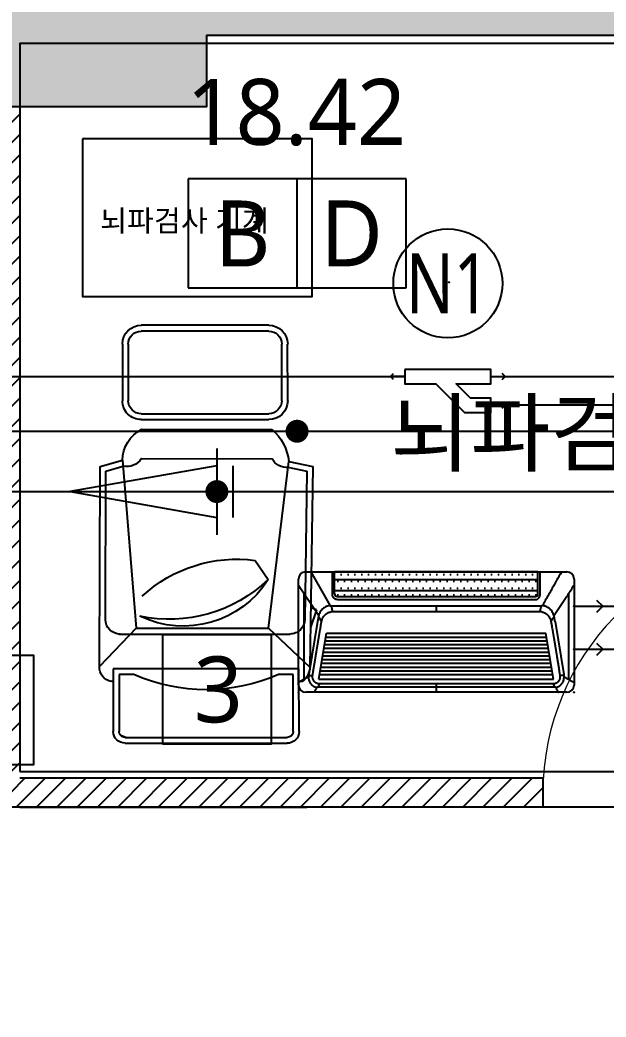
# Model space of a CAD drawing. Extents: x 11551484 to 2613213153046, y -2602833546311 to 14142.
# Drawn here: x 23021758 to 23023801, y -28524227 to -28520749 of the extents above; entities that cross this region are included whole.
import ezdxf
from ezdxf.enums import TextEntityAlignment as Align

# ---------------------------------------------------------------- set-up
doc = ezdxf.new("R2010")
doc.units = 0
doc.header["$LTSCALE"] = 1000
doc.header["$MEASUREMENT"] = 0
doc.header["$PDMODE"] = 35
doc.layers.get('0').update_dxf_attribs({"linetype": 'CONTINUOUS'})
for name, color, linetype in [('0-ELC TEXT', 7, 'CONTINUOUS'), ('03-TEXT', 3, 'CONTINUOUS'), ('2CONTINUOUS', 2, 'CONTINUOUS'), ('8.패턴선', 8, 'CONTINUOUS'), ('DVM_DRAIN', 5, 'CONTINUOUS'), ('DVM_DRAIN_MARK', 7, 'CONTINUOUS'), ('DVM_INDOOR', 7, 'CONTINUOUS'), ('DVM_JOINT', 6, 'CONTINUOUS'), ('DVM_PIPE', 3, 'CONTINUOUS'), ('DVM_PIPE_MARK', 2, 'CONTINUOUS'), ('DVM_PIPE_MARK_LEN', 7, 'CONTINUOUS'), ('DVM_ROOM', 2, 'CONTINUOUS'), ('DVM_UNIT_BP', 7, 'CONTINUOUS'), ('DVM_UNIT_DP', 4, 'CONTINUOUS'), ('DVM_UNIT_LP', 3, 'CONTINUOUS'), ('FF-活动家具', 4, 'CONTINUOUS'), ('wall', 3, 'CONTINUOUS'), ('WINDOW', 4, 'CONTINUOUS')]:
    doc.layers.add(name, color=color, linetype=linetype)
doc.layers.add('DVM_PMAT_MARK', color=6, linetype='CONTINUOUS', lineweight=25)
doc.styles.add('DVM_DEFAULT', font='malgun.ttf')
doc.styles.add('맑은 고딕', font='malgun.ttf')

# ---------------------------------------------------------------- blocks, each defined once
blk = doc.blocks.new('flooor')
at = {"layer": '8.패턴선', "ltscale": 30}
h = blk.add_hatch(color=256, dxfattribs=at)
h.dxf.hatch_style = 1
h.paths.add_polyline_path([(11507656.8, -14172891.8), (11491856.8, -14172891.8), (11491856.8, -14188496.8), (11492056.8, -14188496.8), (11492056.8, -14187881.8), (11492216.8, -14187881.8), (11492216.8, -14187096.8), (11492056.8, -14187096.8), (11492056.8, -14177741.8), (11494956.8, -14177741.8), (11494956.8, -14177541.8), (11492056.8, -14177541.8), (11492056.8, -14173091.8), (11494756.8, -14173091.8), (11494756.8, -14176541.8), (11494956.8, -14176541.8), (11494956.8, -14173091.8), (11500056.8, -14173091.8), (11500056.8, -14176141.8), (11500256.8, -14176141.8), (11500256.8, -14173091.8), (11503456.8, -14173091.8), (11503456.8, -14176141.8), (11503656.8, -14176141.8), (11503656.8, -14175391.8), (11504256.8, -14175391.8), (11504256.8, -14175302.3), (11504246.8, -14175302.3), (11504246.8, -14175262.3), (11504256.8, -14175191.8), (11503656.8, -14175191.8), (11503656.8, -14173091.8), (11505856.8, -14173091.8), (11505856.8, -14175191.8), (11505256.8, -14175191.8), (11505256.8, -14175262.3), (11505266.8, -14175262.3), (11505266.8, -14175316.8), (11505256.8, -14175316.8), (11505256.8, -14175391.8), (11506056.8, -14175391.8), (11506056.8, -14174896.8), (11509204.8, -14174896.8), (11509204.8, -14174491.8), (11506056.8, -14174491.8), (11506056.8, -14173091.8), (11507656.8, -14173091.8)])
h.paths.add_polyline_path([(11499856.8, -14177741.8), (11504356.8, -14177741.8), (11504356.8, -14177541.8), (11499106.8, -14177541.8), (11499106.8, -14177566.8), (11499106.8, -14177716.8), (11499106.8, -14177741.8), (11499106.8, -14177991.8), (11499856.8, -14177991.8)], flags=17)
h.paths.add_polyline_path([(11506136.8, -14177541.8), (11505856.8, -14177541.8), (11505356.8, -14177541.8), (11505356.8, -14177741.8), (11505356.8, -14178051.8), (11506136.8, -14178051.8)], flags=17)
h.paths.add_polyline_path([(11512534.8, -14172891.8), (11511656.8, -14172891.8), (11511656.8, -14173091.8), (11511656.8, -14173691.8), (11512334.8, -14173691.8), (11512334.8, -14174491.8), (11511854.8, -14174491.8), (11511854.8, -14174791.8), (11512334.8, -14174791.8), (11512334.8, -14174791.8), (11512534.8, -14174791.8)])
h.paths.add_polyline_path([(11512534.8, -14175641.8), (11512384.8, -14175641.8), (11512334.8, -14175641.8), (11512334.8, -14176391.8), (11512534.8, -14176391.8)])
h.paths.add_polyline_path([(11512534.8, -14176941.8), (11512384.8, -14176941.8), (11512334.8, -14176941.8), (11512334.8, -14177100.8), (11511772.8, -14177100.8), (11511772.8, -14177941.8), (11512334.8, -14177941.8), (11512334.8, -14178041.8), (11512534.8, -14178041.8)])
h.paths.add_polyline_path([(11512534.8, -14179271.8), (11512384.8, -14179271.8), (11512334.8, -14179271.8), (11512334.8, -14179836.8), (11512534.8, -14179836.8)])
h.paths.add_polyline_path([(11512256.8, -14184446.8), (11511656.8, -14184446.8), (11511656.8, -14185146.8), (11512256.8, -14185146.8)])
h.paths.add_polyline_path([(11507213.8, -14187066.8), (11506733.8, -14187066.8), (11506733.8, -14187846.8), (11507213.8, -14187846.8)], flags=17)
h.paths.add_polyline_path([(11499706.8, -14186781.8), (11499221.8, -14186781.8), (11499221.8, -14187556.8), (11499706.8, -14187556.8)], flags=17)
at = {"layer": '2CONTINUOUS', "ltscale": 30}
blk.add_line((11499856.8, -14177741.8), (11504356.8, -14177741.8), dxfattribs=at)
blk.add_lwpolyline([(11499856.8, -14177741.8), (11499856.8, -14177991.8), (11499106.8, -14177991.8), (11499106.8, -14177541.8)], dxfattribs=at)
blk = doc.blocks.new('12323424')
at = {"layer": 'FF-活动家具', "color": 4}
for p, q in [((270775.5, -2629717.3), (270756.7, -2629782.3)), ((271356.4, -2629717.3), (270775.5, -2629717.3)), ((271244.7, -2629823.8), (271356.4, -2629717.3)), ((270788.3, -2629734.4), (270773.1, -2629787)), ((271222.8, -2629734.4), (270788.3, -2629734.4)), ((271400.5, -2629757.8), (271399.4, -2629752)), ((270419, -2629780.7), (270583.6, -2629781.3)), ((270756.7, -2629782.3), (271244.7, -2629823.8)), ((270756.7, -2629782.3), (270756.7, -2629782.3)), ((271261.9, -2629773.6), (271260.2, -2630271.3)), ((271361.3, -2630207.9), (271362.8, -2629757.7)), ((271362.8, -2629757.7), (271545.3, -2629758.3)), ((270418.9, -2629797.7), (270583.5, -2629798.3)), ((271579.3, -2629792.5), (271577.6, -2630263.6)), ((270362.6, -2630205.7), (270363.9, -2629835.4)), ((270379.7, -2630205.7), (270381, -2629835.4)), ((270621.2, -2629836.3), (270619.9, -2630206.6)), ((270638.2, -2629836.3), (270636.9, -2630206.6)), ((270666.5, -2629837.6), (270665.6, -2630216.3)), ((270751.8, -2629837.8), (270750.8, -2630216.5)), ((271244.7, -2629823.8), (271243.3, -2630207.5)), ((271243.3, -2630207.5), (270758.6, -2630265.7)), ((271243.3, -2630207.5), (271356.7, -2630328.8)), ((271360.9, -2630296.9), (271361.3, -2630207.9)), ((270581.9, -2630244.2), (270417.4, -2630243.7)), ((270581.9, -2630261.3), (270417.3, -2630260.7)), ((270758.6, -2630265.7), (270772.6, -2630334.8)), ((270775.3, -2630262.3), (270786.5, -2630317.6)), ((271543.4, -2630297.6), (271360.9, -2630296.9)), ((271397.5, -2630308.5), (271398.4, -2630297.1)), ((270772.6, -2630334.8), (271356.7, -2630328.8)), ((270786.5, -2630317.6), (271218.6, -2630313.1)), ((271189.6, -2630347.3), (271184, -2630330.6)), ((271189.6, -2630347.3), (271241, -2630330))]:
    blk.add_line(p, q, dxfattribs=at)
at = {"layer": 'FF-活动家具', "color": 8}
for p, q in [((271379.7, -2629817.4), (271379.8, -2629774.8)), ((271379.8, -2629774.8), (271545.2, -2629775.4)), ((271562.2, -2629795.1), (271557.2, -2629780.4)), ((271562.2, -2629792.5), (271560.6, -2630263.5)), ((271046.5, -2630168.3), (271102.2, -2630206.5)), ((271378.1, -2630279.9), (271378.2, -2630237.3)), ((271543.4, -2630280.5), (271378.1, -2630279.9))]:
    blk.add_line(p, q, dxfattribs=at)
at = {"layer": 'FF-活动家具', "color": 4}
for centre, radius, start, end in [((271359.7, -2629757.3), 40.1, 7.5577, 94.7222), ((271219.3, -2629777), 42.8, 0, 89.7997), ((270418.8, -2629835.5), 54.9, 89.7997, 179.7997), ((270583.4, -2629836.1), 54.9, 359.7997, 89.7997), ((270756.5, -2629883.1), 100.8, 89.8575, 153.1609), ((270720.9, -2629793.4), 54.1, 304.8895, 10.3388), ((271545.1, -2629792.4), 34.1, 359.7997, 89.7997), ((270418.8, -2629835.5), 37.8, 89.7997, 179.7997), ((270583.4, -2629836.1), 37.8, 359.7997, 89.7997), ((270417.5, -2630205.9), 54.9, 179.7997, 269.7997), ((270417.5, -2630205.9), 37.8, 179.7997, 269.7997), ((270582.1, -2630206.4), 37.8, 269.7997, 359.7997), ((270582.1, -2630206.4), 54.9, 269.7997, 359.7997), ((270779.3, -2630114.6), 152.5, 221.8067, 262.2052), ((270728.6, -2630258.2), 47.3, 353.3822, 61.9248), ((271217.5, -2630270.5), 42.6, 269.7997, 0.5968), ((271543.5, -2630263.5), 34.1, 269.7997, 359.7997), ((271349.9, -2630263.9), 65.3, 275.9772, 316.8608)]:
    blk.add_arc(centre, radius, start, end, dxfattribs=at)
at = {"layer": 'FF-活动家具', "color": 8}
for centre, radius, start, end in [((271545.1, -2629792.4), 17.1, 359.7997, 89.7997), ((271449.4, -2630116.7), 406.2, 137.205, 187.2996), ((270945.4, -2629959.4), 292.7, 302.3844, 25.2488), ((270800.8, -2629917.4), 417.7, 316.1874, 11.4458), ((270899.8, -2630025.7), 523.1, 336.1364, 23.463), ((271543.5, -2630263.5), 17.1, 269.7997, 359.7997)]:
    blk.add_arc(centre, radius, start, end, dxfattribs=at)
blk = doc.blocks.new('$DorLib2D$00000001')
for p, q in [((0.45, 0.975), (0.5, 0.975)), ((0.45, 0), (0.45, 0.975)), ((0.5, 0), (0.5, 0.975)), ((0.5, 0), (0.45, 0))]:
    blk.add_line(p, q)
at = {"lineweight": 13}
blk.add_arc((0.475, 0), 0.975, 91.4693, 180, dxfattribs=at)
blk = doc.blocks.new('DVM_BACKGROUND')
at = {"layer": 'wall', "ltscale": 10}
h = blk.add_hatch(dxfattribs=at)
h.set_pattern_fill('_USER', color=256, scale=50, angle=45, pattern_type=0)
h.set_pattern_definition([(45, (-34694.73, 110.66), (-35.35533906, 35.35533906), [])])
h.paths.add_polyline_path([(11492973.8, -14250764.8), (11492973.8, -14248552.5), (11492958.8, -14248552.5, -1), (11492883.8, -14248552.5), (11492873.8, -14248552.5), (11492873.8, -14250764.8), (11492773.8, -14250764.8), (11492773.8, -14250865.3), (11492973.8, -14250865.3)])
h.paths.add_polyline_path([(11492921.3, -14248515, -0.414214), (11492958.8, -14248552.5), (11492973.8, -14248552.5), (11492973.8, -14248172.5), (11492873.8, -14248172.5), (11492873.8, -14248552.5), (11492883.8, -14248552.5, -0.414214)])
h.paths.add_polyline_path([(11489951.3, -14250865.3), (11490051.3, -14250865.3), (11491051.3, -14250865.3), (11491873.8, -14250865.3), (11491873.8, -14250764.8), (11490051.3, -14250764.8), (11490051.3, -14248422.5), (11489951.3, -14248422.5)])
at = {"color": 251, "true_color": 0x636466}
blk.add_lwpolyline([(11490269.3, -14248534.1), (11490269.3, -14249084.1), (11491069.3, -14249084.1), (11491069.3, -14248534.1)], close=True, dxfattribs=at)
at = {"layer": 'wall', "ltscale": 10}
for p, q in [((11491873.8, -14250764.8), (11490051.3, -14250764.8)), ((11491873.8, -14250764.8), (11491873.8, -14250865.3)), ((11491873.8, -14250865.3), (11491051.3, -14250865.3))]:
    blk.add_line(p, q, dxfattribs=at)
blk.add_lwpolyline([(11490051.3, -14250865.3), (11491051.3, -14250865.3)], dxfattribs=at)
blk.add_blockref('flooor', (-9155.5, -70430.6))
at = {"xscale": -1.2, "yscale": 1.2, "zscale": 1.2, "rotation": 89.79965811851318}
blk.add_blockref('12323424', (8335825.4, -13913715), dxfattribs=at)
at = {"layer": 'WINDOW', "xscale": -900, "yscale": -900, "zscale": -900, "rotation": 180}
blk.add_blockref('$DorLib2D$00000001', (11492323.8, -14250815.3), dxfattribs=at)
at = {"layer": '0-ELC TEXT', "color": 8, "style": '맑은 고딕'}
blk.add_text('뇌파검사 기계', height=74.67, dxfattribs=at).set_placement((11490330.9, -14248782.3), align=Align.TOP_LEFT)
at = {"layer": '03-TEXT', "style": '맑은 고딕'}
blk.add_text('뇌파검사실', height=222.22, dxfattribs=at).set_placement((11491342.4, -14249448.9), align=Align.TOP_LEFT)
blk = doc.blocks.new('DVM_DP_VEC')
at = {"layer": 'DVM_UNIT_DP', "color": 0}
blk.add_line((0, 0), (100, 0), dxfattribs=at)
blk.add_lwpolyline([(78.8, 21.2), (100, 0), (78.8, -21.2)], dxfattribs=at)
blk.add_point((0, 0), dxfattribs=at)
blk = doc.blocks.new('DVM_LP_VEC')
at = {"layer": 'DVM_UNIT_LP', "color": 0}
blk.add_line((0, 0), (100, 0), dxfattribs=at)
blk.add_lwpolyline([(78.8, 21.2), (100, 0), (78.8, -21.2)], dxfattribs=at)
blk.add_point((0, 0), dxfattribs=at)
blk = doc.blocks.new('DVM_ID_CST_WF1W_AP_740X135X360_T_BLO')
at = {"layer": 'DVM_INDOOR'}
h = blk.add_hatch(dxfattribs=at)
h.set_pattern_fill('DOTS', color=0, scale=15)
h.set_pattern_definition([(0, (-2e-08, 0.976), (11.9062, 23.8125), [0, -23.8125])])
h.paths.add_polyline_path([(-354.5, 354.1), (-354.5, 343.2, 0.414214), (-345.6, 334.3), (345.6, 334.3, 0.414214), (354.5, 343.2), (354.5, 354.1)])
h.paths.add_polyline_path([(-354.5, 391.7), (-354.5, 354.1), (354.5, 354.1), (354.5, 391.7)])
h.paths.add_polyline_path([(354.5, 391.7), (354.5, 420), (-354.5, 420), (-354.5, 391.7)])
at = {"layer": 'DVM_INDOOR', "color": 0}
for p, q in [((-455, 420), (455, 420)), ((-436.9, 420), (-370, 302)), ((354.5, 420), (-354.5, 420)), ((-354.5, 343.2), (-354.5, 420)), ((354.5, 343.2), (354.5, 420)), ((362, 344.1), (362, 420)), ((-480, 25), (-480, 395)), ((354.5, 391.7), (-354.5, 391.7)), ((480, 395), (480, 25)), ((-480, 373.1), (-409.8, 268.2)), ((354.5, 354.1), (-354.5, 354.1)), ((-461, 344.7), (-461, 45.3)), ((-345.6, 334.3), (345.6, 334.3)), ((344.2, 323), (-344.2, 323)), ((461, 343.9), (461, 45.3)), ((-366.8, 302.1), (366.8, 302.1)), ((-366.8, 302.1), (-361.2, 280.5)), ((364.1, 280.5), (-364.2, 280.5)), ((-0.1, 302.1), (-0.1, 280.5)), ((-413.8, 247), (-444.2, 62.5)), ((-411, 263), (-399.7, 246.8)), ((411, 263), (399.6, 246.8)), ((413.8, 247), (444.2, 62.5)), ((-409, 45.6), (-382.4, 206)), ((-386.8, 179.4), (386.7, 179.4)), ((-384.6, 192.5), (384.5, 192.5)), ((-382.4, 206), (382.3, 206)), ((408.9, 45.6), (382.3, 206)), ((-393.3, 140.3), (393.2, 140.3)), ((-391.1, 153.4), (391, 153.4)), ((-389, 166.4), (388.9, 166.4)), ((-397.7, 114.2), (397.5, 114.2)), ((-395.5, 127.3), (395.3, 127.3)), ((-404.1, 75.1), (404, 75.1)), ((-402, 88.1), (401.9, 88.1)), ((-399.8, 101.1), (399.7, 101.1)), ((-445.2, 54.1), (-480, 34.5)), ((-444.8, 58.4), (-430.8, 58.4)), ((-409, 45.6), (408.9, 45.6)), ((-406.3, 62.1), (406.2, 62.1)), ((444.8, 58.4), (430.8, 58.4)), ((455, 0), (-455, 0)), ((-407.4, 29), (-412.2, 17.4)), ((412.2, 17.4), (-412.2, 17.4)), ((407.4, 29), (-407.4, 29)), ((0, 29), (0, 0)), ((407.4, 29), (412.2, 17.4))]:
    blk.add_line(p, q, dxfattribs=at)
for centre, radius, start, end in [((-455, 395), 25, 90, 180), ((455, 395), 25, 0, 90), ((-345.6, 343.2), 8.88, 180, 270), ((345.6, 343.2), 8.88, 270, 0), ((-455, 25), 25, 180, 270), ((455, 25), 25, 270, 0)]:
    blk.add_arc(centre, radius, start, end, dxfattribs=at)
for points, knots in [([(-435, 416.7), (-435.1, 416.8), (-435.4, 417.3), (-435.7, 417.9), (-436, 418.4)], [0, 0, 0, 0, 0.106736, 1, 1, 1, 1]), ([(-362, 387), (-362, 387.2), (-362, 387.4), (-362, 387.7), (-362, 387.9), (-362, 388.4), (-362, 388.7), (-362, 389.7), (-362, 390.3), (-362, 392.3), (-362, 393.7), (-362, 396.3), (-362, 397.6), (-362, 400.2), (-362, 401.5), (-362, 404.2), (-362, 405.5), (-362, 408.1), (-362, 409.3), (-362, 411.9), (-362, 413.2), (-362, 415.8), (-362, 417.1), (-362, 418.3), (-362, 418.9), (-362, 419.4), (-362, 420)], [0, 0, 0, 0, 0.015625, 0.015625, 0.03125, 0.03125, 0.0625, 0.0625, 0.125, 0.125, 0.25, 0.25, 0.375, 0.375, 0.5, 0.5, 0.625, 0.625, 0.75, 0.75, 0.875, 0.875, 1, 1, 1, 1.05432, 1.05432, 1.05432, 1.05432]), ([(418, 387), (418.2, 387.4), (418.8, 388.4), (419.7, 390.1), (420.8, 392), (422.3, 394.6), (424.8, 399.1), (427.7, 404.2), (429.9, 408), (430.6, 409.2), (432.7, 412.8), (434.8, 416.4), (436.9, 420)], [0, 0, 0, 0, 0.050139, 0.137081, 0.224022, 0.310963, 0.484846, 0.83261, 1, 1, 1, 1.496854, 1.496854, 1.496854, 1.496854]), ([(435, 416.7), (435.1, 416.8), (435.4, 417.3), (435.7, 417.9), (436, 418.4)], [0, 0, 0, 0, 0.106736, 1, 1, 1, 1]), ([(-430.6, 409.2), (-431.4, 410.5), (-432.8, 413), (-434.3, 415.5), (-435, 416.7)], [0, 0, 0, 0, 0.521062, 1, 1, 1, 1]), ([(-362, 344.1), (-362, 344.6), (-362, 345.3), (-362, 346), (-362, 346.4), (-362, 346.6), (-362, 346.7), (-362, 347.7), (-362, 348.6), (-362, 351.3), (-362, 353.1), (-362, 358.5), (-362, 362.1), (-362, 367.4), (-362, 370.1), (-362, 372.8), (-362, 374.6), (-362, 375.5), (-362, 378.1), (-362, 379.9), (-362, 382.1), (-362, 382.6), (-362, 383.5), (-362, 383.9), (-362, 384.8), (-362, 385.3), (-362, 386.1), (-362, 386.6), (-362, 387)], [0, 0, 0, 0, 0.03125, 0.046875, 0.054687, 0.054687, 0.0625, 0.0625, 0.125, 0.125, 0.25, 0.25, 0.5, 0.5, 0.625, 0.6875, 0.6875, 0.75, 0.75, 0.875, 0.875, 0.90625, 0.90625, 0.9375, 0.9375, 0.96875, 0.96875, 1, 1, 1, 1]), ([(410.1, 373.1), (410.4, 373.6), (412.1, 376.7), (414.6, 381), (416.9, 385.2), (417.8, 386.8), (418, 387)], [0, 0, 0, 0, 0.104224, 0.662054, 0.940968, 1, 1, 1, 1]), ([(435, 416.7), (434.3, 415.5), (432.8, 413), (431.4, 410.5), (430.6, 409.2)], [0, 0, 0, 0, 0.478938, 1, 1, 1, 1]), ([(410.1, 373.1), (408.9, 371), (406.2, 366.3), (402.1, 359), (397.7, 351.1), (391.8, 340.7), (384.5, 327.7), (377.1, 314.6), (372.3, 306), (370.4, 302.7), (370, 302)], [0, 0, 0, 0, 0.089531, 0.199634, 0.309737, 0.419839, 0.640044, 0.86025, 0.970352, 1, 1, 1, 1]), ([(461, 343.9), (461.2, 344.1), (461.7, 344.9), (462.6, 346.3), (463.8, 348.1), (465.4, 350.4), (468.1, 354.5), (470.7, 358.3), (472.4, 361), (472.6, 361.4)], [0, 0, 0, 0, 0.037738, 0.137718, 0.237698, 0.337678, 0.537639, 0.93756, 1, 1, 1, 1]), ([(473.9, 363.4), (474.7, 364.7), (476.3, 367.2), (478, 369.9), (478.8, 371.3), (478.9, 371.4), (479.2, 371.9), (479.5, 372.4), (479.8, 372.9), (479.9, 373), (479.9, 373.1), (480, 373.2)], [0, 0, 0, 0, 0.492452, 0.931007, 1, 1, 1, 1.177978, 1.177978, 1.177978, 1.215499, 1.215499, 1.215499, 1.215499]), ([(-357.4, 329.3), (-357.6, 329.6), (-357.8, 329.8), (-358.1, 330.2), (-358.3, 330.4), (-358.4, 330.6), (-358.5, 330.8), (-358.6, 330.8), (-359, 331.5), (-359.3, 332), (-359.9, 333.2), (-360.2, 333.8), (-360.7, 335), (-360.9, 335.6), (-361.2, 336.3), (-361.2, 336.4), (-361.2, 336.6), (-361.3, 336.8), (-361.4, 337.1), (-361.5, 337.6), (-361.5, 337.9), (-361.6, 338.3), (-361.6, 338.4), (-361.7, 338.5), (-361.7, 338.6), (-361.7, 338.8), (-361.7, 338.9), (-361.7, 339), (-361.8, 339.1), (-361.8, 339.5), (-361.8, 339.8), (-361.9, 340.5), (-361.9, 340.8), (-361.9, 341.5), (-361.9, 341.8), (-362, 342.5), (-362, 342.8), (-362, 343.5), (-362, 343.8), (-362, 344.1)], [0, 0, 0, 0, 0.0625, 0.0625, 0.09375, 0.109375, 0.109375, 0.125, 0.125, 0.25, 0.25, 0.375, 0.375, 0.5, 0.5, 0.515625, 0.515625, 0.53125, 0.5625, 0.5625, 0.625, 0.625, 0.640625, 0.640625, 0.65625, 0.65625, 0.671875, 0.671875, 0.6875, 0.6875, 0.75, 0.75, 0.8125, 0.8125, 0.875, 0.875, 0.9375, 0.9375, 1, 1, 1, 1]), ([(-344.2, 323), (-344.5, 323), (-345.1, 323.1), (-345.7, 323.1), (-346.4, 323.2), (-347, 323.3), (-347.6, 323.4), (-348.2, 323.5), (-348.5, 323.6), (-349, 323.7), (-349.2, 323.8), (-349.4, 323.9), (-349.6, 323.9), (-349.7, 324), (-350, 324.1), (-350.6, 324.3), (-351.8, 324.8), (-352.6, 325.3), (-353.4, 325.8), (-353.7, 326), (-354.1, 326.2), (-354.2, 326.4), (-354.4, 326.5), (-354.6, 326.6), (-354.6, 326.7), (-355.2, 327.1), (-355.7, 327.5), (-356.6, 328.4), (-357, 328.8), (-357.4, 329.3)], [0, 0, 0, 0, 0.0625, 0.125, 0.125, 0.1875, 0.25, 0.25, 0.3125, 0.3125, 0.34375, 0.359375, 0.359375, 0.375, 0.375, 0.4375, 0.5, 0.625, 0.625, 0.6875, 0.6875, 0.71875, 0.734375, 0.734375, 0.75, 0.75, 0.875, 0.875, 1, 1, 1, 1]), ([(344.2, 323), (344.5, 323), (344.9, 323.1), (345.6, 323.1), (345.9, 323.1), (346.6, 323.2), (346.9, 323.3), (347.6, 323.4), (348, 323.5), (348.6, 323.6), (349, 323.7), (349.4, 323.9), (349.5, 323.9), (349.7, 324), (349.7, 324), (350, 324.1), (350.2, 324.1), (351, 324.5), (351.6, 324.8), (352.5, 325.3), (353.1, 325.6), (353.7, 326), (354.1, 326.3), (354.3, 326.4), (354.5, 326.6), (354.6, 326.6), (354.7, 326.7), (355, 327), (355.4, 327.3), (355.9, 327.7), (356.4, 328.2), (356.9, 328.7), (357.6, 329.5), (358, 330), (358.4, 330.6)], [0, 0, 0, 0, 0.0625, 0.0625, 0.125, 0.125, 0.1875, 0.1875, 0.25, 0.25, 0.3125, 0.3125, 0.328125, 0.328125, 0.34375, 0.34375, 0.375, 0.375, 0.5, 0.5, 0.5625, 0.625, 0.625, 0.65625, 0.65625, 0.671875, 0.671875, 0.6875, 0.75, 0.75, 0.8125, 0.875, 0.875, 1, 1, 1, 1]), ([(358.4, 330.6), (358.4, 330.7), (358.5, 330.7), (358.6, 330.9), (358.6, 330.9), (358.7, 331.1), (358.8, 331.2), (359.1, 331.6), (359.2, 331.9), (359.7, 332.6), (359.9, 333.2), (360.4, 334.2), (360.6, 334.8), (360.9, 335.6), (361, 335.9), (361.2, 336.3), (361.2, 336.5), (361.3, 336.8), (361.4, 337.2), (361.5, 337.6), (361.6, 338.1), (361.6, 338.2), (361.7, 338.5), (361.7, 338.7), (361.7, 339), (361.8, 339.1), (361.8, 339.4), (361.8, 339.6), (361.9, 340), (361.9, 340.3), (361.9, 340.9), (361.9, 341.2), (361.9, 341.8), (361.9, 342.1), (362, 342.7), (362, 343), (362, 343.5), (362, 343.8), (362, 344.1)], [0, 0, 0, 0, 0.015625, 0.015625, 0.03125, 0.03125, 0.0625, 0.0625, 0.125, 0.125, 0.25, 0.25, 0.375, 0.375, 0.4375, 0.4375, 0.46875, 0.46875, 0.5, 0.5625, 0.5625, 0.59375, 0.59375, 0.625, 0.625, 0.65625, 0.65625, 0.6875, 0.6875, 0.75, 0.75, 0.8125, 0.8125, 0.875, 0.875, 0.9375, 0.9375, 1, 1, 1, 1]), ([(409.8, 268.2), (410, 268.4), (411.8, 271.1), (416.7, 278.4), (424.7, 290.1), (432.7, 301.8), (439, 311.2), (443.8, 318.2), (448.5, 325.3), (453.2, 332.3), (457.2, 338.1), (459.7, 342), (460.8, 343.6), (461, 343.9)], [0, 0, 0, 0, 0.010955, 0.103774, 0.289412, 0.47505, 0.567869, 0.660688, 0.753507, 0.846326, 0.939144, 0.985554, 1, 1, 1, 1]), ([(-370, 302), (-370.2, 302), (-371.1, 301.9), (-372.6, 301.8), (-375.2, 301.3), (-378.4, 300.6), (-383.3, 298.9), (-388.1, 296.6), (-392.5, 293.7), (-395.6, 291.1), (-398.5, 288.3), (-402, 284.3), (-405.8, 278.6), (-408.3, 273), (-409.4, 269.4), (-409.7, 268.5), (-409.8, 268.2)], [0, 0, 0, 0, 0.012226, 0.048215, 0.084203, 0.15618, 0.228157, 0.372111, 0.444088, 0.516065, 0.588042, 0.660018, 0.803972, 0.947926, 0.983915, 1, 1, 1, 1]), ([(-399.7, 246.8), (-399.3, 248.8), (-398.8, 250.9), (-397.8, 253.9), (-397.5, 254.9), (-396.7, 256.9), (-396.2, 257.8), (-395.3, 259.7), (-394.8, 260.6), (-393.7, 262.4), (-393.2, 263.3), (-392, 265), (-391.4, 265.8), (-390.1, 267.4), (-388.7, 269), (-387.2, 270.4), (-385.7, 271.8), (-384.9, 272.5), (-383.3, 273.7), (-382.5, 274.3), (-380.8, 275.4), (-379.9, 276), (-378.1, 276.9), (-377.2, 277.4), (-375.4, 278.2), (-374.5, 278.6), (-371.6, 279.6), (-369.7, 280.2), (-367.7, 280.5)], [0, 0, 0, 0, 0.125, 0.125, 0.1875, 0.1875, 0.25, 0.25, 0.3125, 0.3125, 0.375, 0.375, 0.4375, 0.4375, 0.5, 0.5625, 0.5625, 0.625, 0.625, 0.6875, 0.6875, 0.75, 0.75, 0.8125, 0.8125, 0.875, 0.875, 1, 1, 1, 1]), ([(-370, 302), (-369.6, 302.1), (-368.5, 302.1), (-367.4, 302.1), (-366.8, 302.1)], [0, 0, 0, 0, 0.39769, 1, 1, 1, 1]), ([(-364.3, 280.5), (-365, 280.5), (-365.6, 280.5), (-366.5, 280.5), (-366.6, 280.5), (-366.7, 280.5)], [0, 0, 0, 0, 0.821787, 0.821787, 1, 1, 1, 1]), ([(361.2, 280.5), (361.4, 281.1), (361.5, 281.6), (361.6, 282.2), (361.8, 282.7), (361.9, 283.2), (362.1, 283.8), (363.6, 289.9), (365.2, 296), (366.8, 302.1)], [-0.176159, -0.176159, -0.176159, -0.176159, -0.087991, -0.087991, -0.087991, 0, 0, 0, 1, 1, 1, 1]), ([(364.1, 280.5), (364.1, 280.5), (364.1, 280.5), (364.1, 280.5), (364.1, 280.5), (364.1, 280.5)], [0, 0, 0, 0, 0.5, 0.5, 1, 1, 1, 1]), ([(366.7, 280.5), (366.1, 280.5), (365.4, 280.5), (364.6, 280.5), (364.4, 280.5), (364.2, 280.5)], [0, 0, 0, 0, 0.786931, 0.786931, 1, 1, 1, 1]), ([(370, 302), (369.6, 302.1), (368.5, 302.1), (367.4, 302.1), (366.8, 302.1)], [0, 0, 0, 0, 0.39769, 1, 1, 1, 1]), ([(367.7, 280.5), (368.8, 280.3), (371.1, 279.8), (375.4, 278.3), (379.6, 276.3), (383.4, 273.7), (386.2, 271.5), (388.7, 269), (391.8, 265.4), (395.1, 260.5), (397.3, 255.5), (398.4, 252.1), (399.1, 249.7), (399.5, 248), (399.7, 246.8)], [0, 0, 0, 0, 0.071326, 0.142762, 0.285635, 0.357072, 0.428508, 0.499945, 0.571381, 0.714254, 0.857127, 0.892845, 0.928564, 1, 1, 1, 1]), ([(409.8, 268.2), (409.7, 268.5), (409.4, 269.4), (408.3, 273), (405.8, 278.6), (402, 284.3), (398.5, 288.3), (395.6, 291.1), (392.5, 293.7), (388.1, 296.6), (383.3, 298.9), (378.4, 300.6), (375.2, 301.3), (372.6, 301.8), (371.1, 301.9), (370.2, 302), (370, 302)], [0, 0, 0, 0, 0.016085, 0.052074, 0.196028, 0.339982, 0.411958, 0.483935, 0.555912, 0.627889, 0.771843, 0.84382, 0.915797, 0.951785, 0.987774, 1, 1, 1, 1]), ([(-411, 263), (-411.3, 260.9), (-412.1, 256.6), (-413, 251.3), (-413.6, 248.1), (-413.8, 247)], [0, 0, 0, 0, 0.398172, 0.796343, 1, 1, 1, 1]), ([(-409.8, 268.2), (-409.9, 267.8), (-410.4, 266.1), (-410.7, 264.4), (-411, 263)], [0, 0, 0, 0, 0.21662, 1, 1, 1, 1]), ([(-405.5, 212.7), (-404.9, 216.2), (-403.7, 223.6), (-402.1, 233), (-400.7, 240.9), (-400, 244.8), (-399.7, 246.8)], [0, 0, 0, 0, 0.309267, 0.654634, 0.827317, 1, 1, 1, 1]), ([(399.7, 246.8), (400, 244.8), (400.7, 240.9), (402.1, 233), (403.7, 223.6), (404.9, 216.2), (405.5, 212.7)], [0, 0, 0, 0, 0.172683, 0.345367, 0.690733, 1, 1, 1, 1]), ([(411, 263), (410.7, 264.4), (410.4, 266.1), (409.9, 267.8), (409.8, 268.2)], [0, 0, 0, 0, 0.78338, 1, 1, 1, 1]), ([(413.8, 247), (413.6, 248.1), (413, 251.3), (412.1, 256.6), (411.3, 260.9), (411, 263)], [0, 0, 0, 0, 0.203657, 0.601828, 1, 1, 1, 1]), ([(-430.8, 58.4), (-430.7, 58.9), (-430.6, 59.8), (-430.3, 61.3), (-430.1, 62.7), (-429.9, 64.2), (-429.5, 66.8), (-428.9, 70.5), (-428.1, 75.4), (-427.3, 80.3), (-426.5, 85.2), (-425.8, 90.1), (-425, 95), (-424.2, 99.9), (-423.4, 104.8), (-422.6, 109.7), (-421.8, 114.6), (-421, 119.5), (-420.2, 124.4), (-419.4, 129.3), (-418.6, 134.2), (-418, 137.8), (-417.6, 140.4), (-417.4, 141.9), (-417.1, 143.8), (-416.7, 146), (-416.3, 148.6), (-415.8, 151.5), (-415.3, 154.7), (-414.7, 158.3), (-414, 162.2), (-413.3, 166.5), (-412.6, 171), (-411.8, 175.6), (-411.1, 179.9), (-410.4, 183.9), (-409.8, 187.7), (-409.2, 191.3), (-408.6, 194.8), (-408, 198.2), (-407.5, 201.4), (-407, 204.4), (-406.5, 207.3), (-406, 210.1), (-405.7, 211.8), (-405.5, 212.7)], [0, 0, 0, 0, 0.009386, 0.018773, 0.028159, 0.037545, 0.046931, 0.078652, 0.110373, 0.142093, 0.173812, 0.205531, 0.23725, 0.268968, 0.300686, 0.332404, 0.364122, 0.395839, 0.427558, 0.459276, 0.490995, 0.522714, 0.530462, 0.540414, 0.552571, 0.566932, 0.583498, 0.602267, 0.623241, 0.646419, 0.671801, 0.699386, 0.729175, 0.761167, 0.787726, 0.813316, 0.837936, 0.861587, 0.884268, 0.90598, 0.926722, 0.946495, 0.965299, 0.983134, 1, 1, 1, 1]), ([(405.5, 212.7), (405.6, 212.3), (405.8, 211.4), (406, 210.2), (406.2, 208.9), (406.4, 207.6), (406.6, 206.4), (406.8, 205.1), (407.1, 203.8), (407.3, 202.6), (407.5, 201.3), (407.7, 200), (407.9, 198.7), (408.1, 197.5), (408.3, 196.2), (408.6, 194.9), (408.8, 193.7), (409, 192.4), (409.2, 191.1), (409.4, 189.9), (409.6, 188.6), (409.8, 187.3), (410, 186.1), (410.3, 184.8), (410.5, 183.5), (410.7, 182.2), (410.9, 181), (411.1, 179.7), (411.3, 178.4), (411.5, 177.2), (411.7, 175.9), (412, 174.6), (412.2, 173.4), (412.4, 172.1), (412.6, 170.8), (412.8, 169.6), (413, 168.3), (413.2, 167), (413.4, 165.7), (413.7, 164.5), (413.9, 163.2), (414.1, 161.9), (414.3, 160.7), (414.5, 159.4), (414.7, 158.1), (414.9, 156.9), (415.1, 155.6), (415.3, 154.3), (415.5, 153), (415.8, 151.8), (416, 150.5), (416.2, 149.2), (416.4, 148), (416.6, 146.7), (416.8, 145.4), (417, 144.2), (417.2, 142.9), (417.4, 141.6), (417.6, 140.3), (417.8, 139.2), (418, 138), (418.3, 136.6), (418.6, 134.7), (419, 132.3), (419.4, 129.4), (420, 126.1), (420.6, 122.3), (421.3, 118), (422.1, 113.2), (422.9, 107.9), (423.9, 101.8), (425, 95.2), (426, 88.4), (427.1, 82), (428, 76.2), (428.8, 70.7), (429.5, 66.5), (430, 63.2), (430.4, 60.8), (430.7, 59.2), (430.8, 58.4)], [0, 0, 0, 0, 0.008229, 0.016457, 0.024686, 0.032914, 0.041143, 0.049372, 0.0576, 0.065829, 0.074057, 0.082286, 0.090515, 0.098743, 0.106972, 0.115201, 0.123429, 0.131658, 0.139887, 0.148115, 0.156344, 0.164573, 0.172802, 0.181031, 0.189259, 0.197488, 0.205717, 0.213946, 0.222175, 0.230404, 0.238633, 0.246862, 0.255091, 0.26332, 0.271549, 0.279778, 0.288007, 0.296236, 0.304465, 0.312694, 0.320924, 0.329153, 0.337382, 0.345612, 0.353841, 0.36207, 0.3703, 0.378529, 0.386759, 0.394988, 0.403218, 0.411447, 0.419677, 0.427907, 0.436137, 0.444366, 0.452596, 0.460826, 0.469056, 0.477286, 0.483305, 0.49245, 0.504719, 0.520112, 0.538631, 0.560274, 0.585042, 0.612935, 0.643953, 0.678095, 0.715362, 0.762507, 0.806641, 0.847764, 0.885877, 0.920978, 0.953069, 0.968712, 0.984356, 1, 1, 1, 1]), ([(-445.2, 54.1), (-445.3, 53.6), (-445.3, 52.5), (-445.3, 50.1), (-444.9, 46.9), (-443.9, 41.9), (-442.2, 37.2), (-440, 33.3), (-438.8, 31.5), (-438.1, 30.5), (-437.5, 29.8), (-436.9, 29.1), (-436.1, 28.1), (-435, 27), (-433.7, 25.7), (-432.3, 24.5), (-430.8, 23.4), (-428.8, 22.1), (-425.1, 20), (-421.1, 18.6), (-417.6, 17.9), (-416.2, 17.7), (-415.5, 17.6), (-415.3, 17.6)], [0, 0, 0, 0, 0.027593, 0.063273, 0.134631, 0.20599, 0.348707, 0.420066, 0.455745, 0.473585, 0.491424, 0.509264, 0.527103, 0.562783, 0.598462, 0.634141, 0.669821, 0.7055, 0.776858, 0.919576, 0.955255, 0.990934, 1, 1, 1, 1]), ([(-444.8, 58.4), (-445, 57.1), (-445.2, 55.7), (-445.2, 54.3), (-445.2, 54.1)], [0, 0, 0, 0, 0.89822, 1, 1, 1, 1]), ([(-428.2, 42), (-428.2, 42.2), (-429.1, 43.9), (-430.1, 46.6), (-430.9, 50.2), (-431.1, 52.5), (-431.1, 54.3), (-431.1, 56.1), (-430.9, 57.5), (-430.8, 58.4)], [0, 0, 0, 0, 0.029129, 0.352752, 0.514564, 0.676376, 0.757282, 0.838188, 1, 1, 1, 1]), ([(-407.4, 29), (-407.9, 29), (-408.7, 29), (-410, 29.1), (-411.3, 29.3), (-413.8, 29.8), (-416.7, 30.9), (-419.3, 32.4), (-420.8, 33.4), (-421.8, 34.2), (-422.8, 35), (-423.8, 35.9), (-424.5, 36.7), (-425.1, 37.4), (-425.5, 37.9), (-425.9, 38.5), (-426.4, 39.2), (-427.2, 40.3), (-427.8, 41.4), (-428.2, 42)], [0, 0, 0, 0, 0.050917, 0.101833, 0.15275, 0.203666, 0.407333, 0.509166, 0.560082, 0.610999, 0.661916, 0.712832, 0.763749, 0.789207, 0.814665, 0.840124, 0.865582, 0.916499, 1, 1, 1, 1]), ([(428.2, 42), (427.8, 41.4), (427.2, 40.3), (426.4, 39.2), (425.9, 38.5), (425.5, 37.9), (425.1, 37.4), (424.5, 36.7), (423.8, 35.9), (422.8, 35), (421.8, 34.2), (420.8, 33.4), (419.3, 32.4), (416.7, 30.9), (413.8, 29.8), (411.3, 29.3), (410, 29.1), (408.7, 29), (407.9, 29), (407.4, 29)], [0, 0, 0, 0, 0.083501, 0.134418, 0.159876, 0.185335, 0.210793, 0.236251, 0.287168, 0.338084, 0.389001, 0.439918, 0.490834, 0.592667, 0.796334, 0.84725, 0.898167, 0.949083, 1, 1, 1, 1]), ([(415.3, 17.6), (415.5, 17.6), (416.2, 17.7), (417.6, 17.9), (421.1, 18.6), (425.1, 20), (428.8, 22.1), (430.8, 23.4), (432.3, 24.5), (433.7, 25.7), (435, 27), (436.1, 28.1), (436.9, 29.1), (437.5, 29.8), (438.1, 30.5), (438.8, 31.5), (440, 33.3), (442.2, 37.2), (443.9, 41.9), (444.9, 46.9), (445.3, 50.1), (445.3, 52.5), (445.3, 53.6), (445.2, 54.1)], [0, 0, 0, 0, 0.009066, 0.044745, 0.080424, 0.223142, 0.2945, 0.330179, 0.365859, 0.401538, 0.437217, 0.472897, 0.490736, 0.508576, 0.526415, 0.544255, 0.579934, 0.651293, 0.79401, 0.865369, 0.936727, 0.972407, 1, 1, 1, 1]), ([(430.8, 58.4), (430.9, 57.5), (431.1, 56.1), (431.1, 54.3), (431.1, 52.5), (430.9, 50.2), (430.1, 46.6), (429.1, 43.9), (428.2, 42.2), (428.2, 42)], [0, 0, 0, 0, 0.161812, 0.242718, 0.323624, 0.485436, 0.647248, 0.970871, 1, 1, 1, 1]), ([(445.2, 54.1), (445.2, 54.3), (445.2, 55.7), (445, 57.1), (444.8, 58.4)], [0, 0, 0, 0, 0.10178, 1, 1, 1, 1]), ([(445.2, 54.1), (445.4, 54), (445.9, 53.8), (446.5, 53.5), (447.1, 53.1), (447.7, 52.8), (448.3, 52.4), (449, 52.1), (449.6, 51.7), (450.3, 51.3), (451, 51), (451.6, 50.6), (452.3, 50.2), (453, 49.8), (453.7, 49.4), (454.4, 49), (455.1, 48.6), (455.9, 48.2), (456.6, 47.8), (457.2, 47.5), (457.6, 47.2), (457.9, 47), (458.3, 46.9), (458.6, 46.7), (458.9, 46.5), (459.2, 46.4), (459.5, 46.2), (459.8, 46), (460.1, 45.9), (460.4, 45.7), (460.7, 45.5), (460.9, 45.4), (461, 45.3), (461, 45.3), (461, 45.3), (461, 45.3), (467.3, 41.8), (473.7, 38.3), (480, 34.8)], [0, 0, 0, 0, 0.037955, 0.076452, 0.11549, 0.15507, 0.195192, 0.235857, 0.277063, 0.318813, 0.361106, 0.403942, 0.447322, 0.491246, 0.535716, 0.58073, 0.62629, 0.672397, 0.71905, 0.76625, 0.785405, 0.804619, 0.823892, 0.843223, 0.862614, 0.882063, 0.901572, 0.921139, 0.940766, 0.960451, 0.980196, 1, 1, 1, 1, 1, 1, 2.206425, 2.206425, 2.206425, 2.206425]), ([(-425.8, 0), (-425.4, 0.6), (-424.9, 1.3), (-424.5, 1.9), (-424.4, 2.1), (-423.9, 2.9), (-423, 4.4), (-421.7, 6.5), (-420.7, 8.1), (-420.1, 9.1), (-419.9, 9.5), (-419.8, 9.7), (-419.6, 10), (-419.4, 10.4), (-418.8, 11.4), (-417.9, 13.1), (-416.6, 15.3), (-415.8, 16.8), (-415.3, 17.6)], [-0.138988, -0.138988, -0.138988, -0.138988, 0, 0, 0, 0.03065, 0.169129, 0.307607, 0.446086, 0.480706, 0.502343, 0.515325, 0.528308, 0.549945, 0.584564, 0.723043, 0.861521, 1, 1, 1, 1]), ([(-415.3, 17.6), (-414.9, 17.5), (-413.8, 17.5), (-412.8, 17.4), (-412.2, 17.4)], [0, 0, 0, 0, 0.427232, 1, 1, 1, 1]), ([(415.3, 17.6), (414.9, 17.5), (413.8, 17.5), (412.8, 17.4), (412.2, 17.4)], [0, 0, 0, 0, 0.427232, 1, 1, 1, 1]), ([(415.3, 17.6), (415.8, 16.8), (416.6, 15.3), (417.9, 13.1), (418.8, 11.4), (419.4, 10.4), (419.6, 10), (419.8, 9.7), (419.9, 9.5), (420.1, 9.1), (420.7, 8.1), (421.7, 6.5), (423, 4.4), (423.9, 2.9), (424.4, 2.1), (424.5, 1.9), (424.9, 1.3), (425.4, 0.6), (425.8, 0)], [0, 0, 0, 0, 0.138479, 0.276957, 0.415436, 0.450055, 0.471693, 0.484675, 0.497657, 0.519295, 0.553914, 0.692393, 0.830871, 0.96935, 1, 1, 1, 1.138988, 1.138988, 1.138988, 1.138988])]:
    blk.add_open_spline(points, degree=3, knots=knots, dxfattribs=at)
for points in [[(-473.9, 363.4), (-473.5, 362.7), (-473.1, 362.1), (-472.6, 361.4)], [(472.6, 361.4), (473.1, 362.1), (473.5, 362.7), (473.9, 363.4)], [(358.4, 330.7), (358.4, 330.7), (358.4, 330.7), (358.4, 330.6)], [(-366.7, 280.5), (-367.1, 280.5), (-367.4, 280.5), (-367.7, 280.5)], [(-364.2, 280.5), (-364.2, 280.5), (-364.3, 280.5), (-364.3, 280.5)], [(-364.3, 280.5), (-364.3, 280.5), (-364.3, 280.5), (-364.3, 280.5)], [(364.2, 280.5), (364.2, 280.5), (364.2, 280.5), (364.1, 280.5)], [(367.7, 280.5), (367.4, 280.5), (367.1, 280.5), (366.7, 280.5)], [(-444.2, 62.5), (-444.4, 61.1), (-444.6, 59.7), (-444.8, 58.4)], [(444.2, 62.5), (444.4, 61.1), (444.6, 59.7), (444.8, 58.4)]]:
    blk.add_open_spline(points, degree=3, dxfattribs=at)
at = {"layer": 'DVM_UNIT_BP'}
for p in [(-480, 0), (480, 0)]:
    blk.add_point(p, dxfattribs=at)
at = {"layer": 'DVM_UNIT_DP'}
blk.add_blockref('DVM_DP_VEC', (480, 300), dxfattribs=at)
at = {"layer": 'DVM_UNIT_LP'}
blk.add_blockref('DVM_LP_VEC', (480, 150), dxfattribs=at)
blk = doc.blocks.new('ACC_AC_RF')
at = {"layer": 'DVM_JOINT'}
blk.add_lwpolyline([(-150, 25), (-150, -25), (-42.3, -25), (57.7, -125), (150, -125), (150, -75), (78.4, -75), (28.4, -25), (150, -25), (150, 25), (-150, 25)], dxfattribs=at)
at = {"layer": 'DVM_UNIT_BP'}
for p in [(-150, 0), (150, 0), (150, -100)]:
    blk.add_point(p, dxfattribs=at)
at = {"layer": 'DVM_UNIT_LP', "xscale": 0.5, "yscale": 0.5, "zscale": 0.5, "rotation": 180}
blk.add_blockref('DVM_LP_VEC', (-150, 0), dxfattribs=at)
at = {"layer": 'DVM_UNIT_LP', "color": 1, "xscale": -0.5, "yscale": 0.5, "zscale": 0.5, "rotation": 180}
blk.add_blockref('DVM_LP_VEC', (150, 0), dxfattribs=at)
at = {"layer": 'DVM_UNIT_LP', "color": 2, "xscale": -0.5, "yscale": 0.5, "zscale": 0.5, "rotation": 180}
blk.add_blockref('DVM_LP_VEC', (150, -100), dxfattribs=at)
blk = doc.blocks.new('CAD_PIPE_MARK_LG')
at = {"layer": 'DVM_PIPE_MARK', "color": 0}
for p, q in [((380, 190), (-380, 190)), ((-380, 190), (-380, -190)), ((0, -190), (0, 190)), ((380, -190), (380, 190)), ((-380, -190), (380, -190))]:
    blk.add_line(p, q, dxfattribs=at)
at = {"layer": 'DVM_PIPE_MARK', "color": 0, "style": 'DVM_DEFAULT'}
for tag, p in [('L', (-190, 0)), ('G', (190, 0))]:
    blk.add_attdef(tag, text='', height=230, dxfattribs=at).set_placement(p, align=Align.MIDDLE)
at = {"layer": 'DVM_PIPE_MARK_LEN', "color": 0, "style": 'DVM_DEFAULT'}
blk.add_attdef('T', text='', height=230, dxfattribs=at).set_placement((380, 240), align=Align.BOTTOM_RIGHT)
blk = doc.blocks.new('CAD_PMAT_MARK')
at = {"layer": 'DVM_PMAT_MARK'}
blk.add_circle((0, 0), 190, dxfattribs=at)
at = {"layer": 'DVM_UNIT_LP', "color": 1}
blk.add_point((3.9, 3.9), dxfattribs=at)
at = {"layer": 'DVM_PMAT_MARK', "style": 'DVM_DEFAULT', "width": 0.8}
blk.add_attdef('$SYM', text='', height=210, dxfattribs=at).set_placement((0, 0), align=Align.MIDDLE)
blk = doc.blocks.new('CAD_DRAIN_MARK')
at = {"layer": 'DVM_DRAIN_MARK', "color": 0}
blk.add_lwpolyline([(-190, -190), (190, -190), (190, 190), (-190, 190)], close=True, dxfattribs=at)
at = {"layer": 'DVM_DRAIN_MARK', "color": 0, "ltscale": 0.05, "style": 'DVM_DEFAULT'}
blk.add_attdef('S', text='', height=230, dxfattribs=at).set_placement((5, 0), align=Align.MIDDLE_CENTER)
blk = doc.blocks.new('CAD_DRAIN_DIR')
at = {"layer": 'DVM_DRAIN_MARK', "color": 0, "linetype": 'Continuous'}
for p, q in [((0, -150.4), (0, 150.4)), ((-55.6, -90.2), (-55.6, 90.2)), ((511.2, 0), (0, 90.2)), ((0, -90.2), (511.2, 0))]:
    blk.add_line(p, q, dxfattribs=at)
blk = doc.blocks.new('260514_슬하신경정신과의원(에어컨 오봉수)')
at = {"layer": 'DVM_DRAIN'}
for points in [[(11489268.2, -14249764.7), (11492207.1, -14249764.7)], [(11491982.2, -14250164.8), (11492255.8, -14250164.8), (11492255.8, -14249764.7)]]:
    blk.add_lwpolyline(points, dxfattribs=at)
at = {"layer": 'DVM_DRAIN_MARK', "color": 2}
blk.add_lwpolyline([(11490737.6, -14249764.7, 0, 0, 0), (11490717.6, -14249764.7, 40, 40, -1), (11490757.6, -14249764.7, 40, 40, -1), (11490717.6, -14249764.7, 0, 0, 0), (11490737.6, -14249764.7, 0, 0, 0), (11490737.6, -14250264.7, 0, 0, 0)], format="xyseb", dxfattribs=at)
at = {"layer": 'DVM_PIPE'}
for points in [[(11482413.4, -14250218.3), (11482559.4, -14250218.3), (11482559.4, -14249513.5, -0.414214), (11482709.4, -14249363.5), (11491392.6, -14249363.5)], [(11491982.2, -14250314.8), (11492192.6, -14250314.8, 0.414214), (11492342.6, -14250164.8), (11492342.6, -14249613.5, 0.414214), (11492192.6, -14249463.5), (11491692.6, -14249463.5)], [(11482400, -14251242.5), (11482474.5, -14251242.5, 0.414214), (11482624.5, -14251092.5), (11482624.5, -14249704.3, -0.414214), (11482774.5, -14249554.3), (11499259.6, -14249554.3)]]:
    blk.add_lwpolyline(points, format="xyb", dxfattribs=at)
blk.add_lwpolyline([(11491692.6, -14249363.5), (11494520.5, -14249363.5)], dxfattribs=at)
at = {"layer": 'DVM_PIPE_MARK', "color": 1}
blk.add_lwpolyline([(11491017.1, -14249554.3, 0, 0, 0), (11490997.1, -14249554.3, 40, 40, -1), (11491037.1, -14249554.3, 40, 40, -1), (11490997.1, -14249554.3, 0, 0, 0), (11491017.1, -14249554.3, 0, 0, 0), (11491017.1, -14249054.3, 0, 0, 0)], format="xyseb", dxfattribs=at)
at = {"layer": 'DVM_ROOM'}
for points in [[(11485933.8, -14252454.4), (11488666.3, -14252465.3), (11488666.3, -14258567.5), (11490073.9, -14258567.5), (11490073.9, -14252465.3), (11496759.2, -14252465.3), (11496759.2, -14255878), (11498137.4, -14255878), (11498137.4, -14254777.5), (11503179.3, -14254777.5), (11503179.3, -14249068.2), (11496901.3, -14249068.2), (11496901.3, -14248372.5), (11496201.3, -14248372.5), (11496201.3, -14248172.5), (11492973.8, -14248172.5), (11492973.8, -14250865.3), (11489951.3, -14250865.3), (11489951.3, -14248172.5), (11488711.3, -14248192), (11488711.3, -14250865.3), (11485933.8, -14250865.3)], [(11490051.3, -14250741.1), (11492873.8, -14250741.1), (11492873.8, -14248201.4), (11490051.3, -14248201.4)]]:
    blk.add_lwpolyline(points, close=True, dxfattribs=at)
blk.add_blockref('DVM_BACKGROUND', (0, 0))
at = {"layer": 'DVM_DRAIN_MARK', "color": 7, "rotation": 180}
blk.add_blockref('CAD_DRAIN_DIR', (11490737.6, -14249764.7), dxfattribs=at)
at = {"layer": 'DVM_DRAIN_MARK', "color": 1}
for p, values in [((11490737.6, -14250454.7), {'S': '3'}), ((11489909.4, -14250526.5), {'S': '2'})]:
    blk.add_blockref('CAD_DRAIN_MARK', p, dxfattribs=at).add_auto_attribs(values)
at = {"layer": 'DVM_INDOOR', "color": 2}
blk.add_blockref('DVM_ID_CST_WF1W_AP_740X135X360_T_BLO', (11491502.2, -14250464.8), dxfattribs=at)
at = {"layer": 'DVM_JOINT'}
blk.add_blockref('ACC_AC_RF', (11491542.6, -14249363.5), dxfattribs=at)
at = {"layer": 'DVM_PIPE_MARK', "color": 2}
ref = blk.add_blockref('CAD_PIPE_MARK_LG', (11491017.1, -14248864.3), dxfattribs=at)
ref.add_attrib('L', 'B', dxfattribs={"color": 4, "height": 230, "style": 'DVM_DEFAULT'}).set_placement((11490827.1, -14248864.3), align=Align.MIDDLE)
ref.add_attrib('G', 'D', dxfattribs={"color": 3, "height": 230, "style": 'DVM_DEFAULT'}).set_placement((11491207.1, -14248864.3), align=Align.MIDDLE)
ref.add_attrib('T', '18.42', dxfattribs={"layer": 'DVM_PIPE_MARK_LEN', "color": 2, "height": 230, "style": 'DVM_DEFAULT'}).set_placement((11491397.1, -14248624.3), align=Align.BOTTOM_RIGHT)
at = {"layer": 'DVM_PMAT_MARK', "color": 6}
ref = blk.add_blockref('CAD_PMAT_MARK', (11491542.6, -14249038.5), dxfattribs=at)
ref.add_attrib('$SYM', 'N1', dxfattribs={"color": 6, "height": 210, "style": 'DVM_DEFAULT', "width": 0.8}).set_placement((11491542.6, -14249038.5), align=Align.MIDDLE)

msp = doc.modelspace()

# ---------------------------------------------------------------- block references
at = {"layer": 'wall', "ltscale": 10}
msp.add_blockref('260514_슬하신경정신과의원(에어컨 오봉수)', (11531707, -14272629), dxfattribs=at)

doc.saveas('drawing.dxf')
